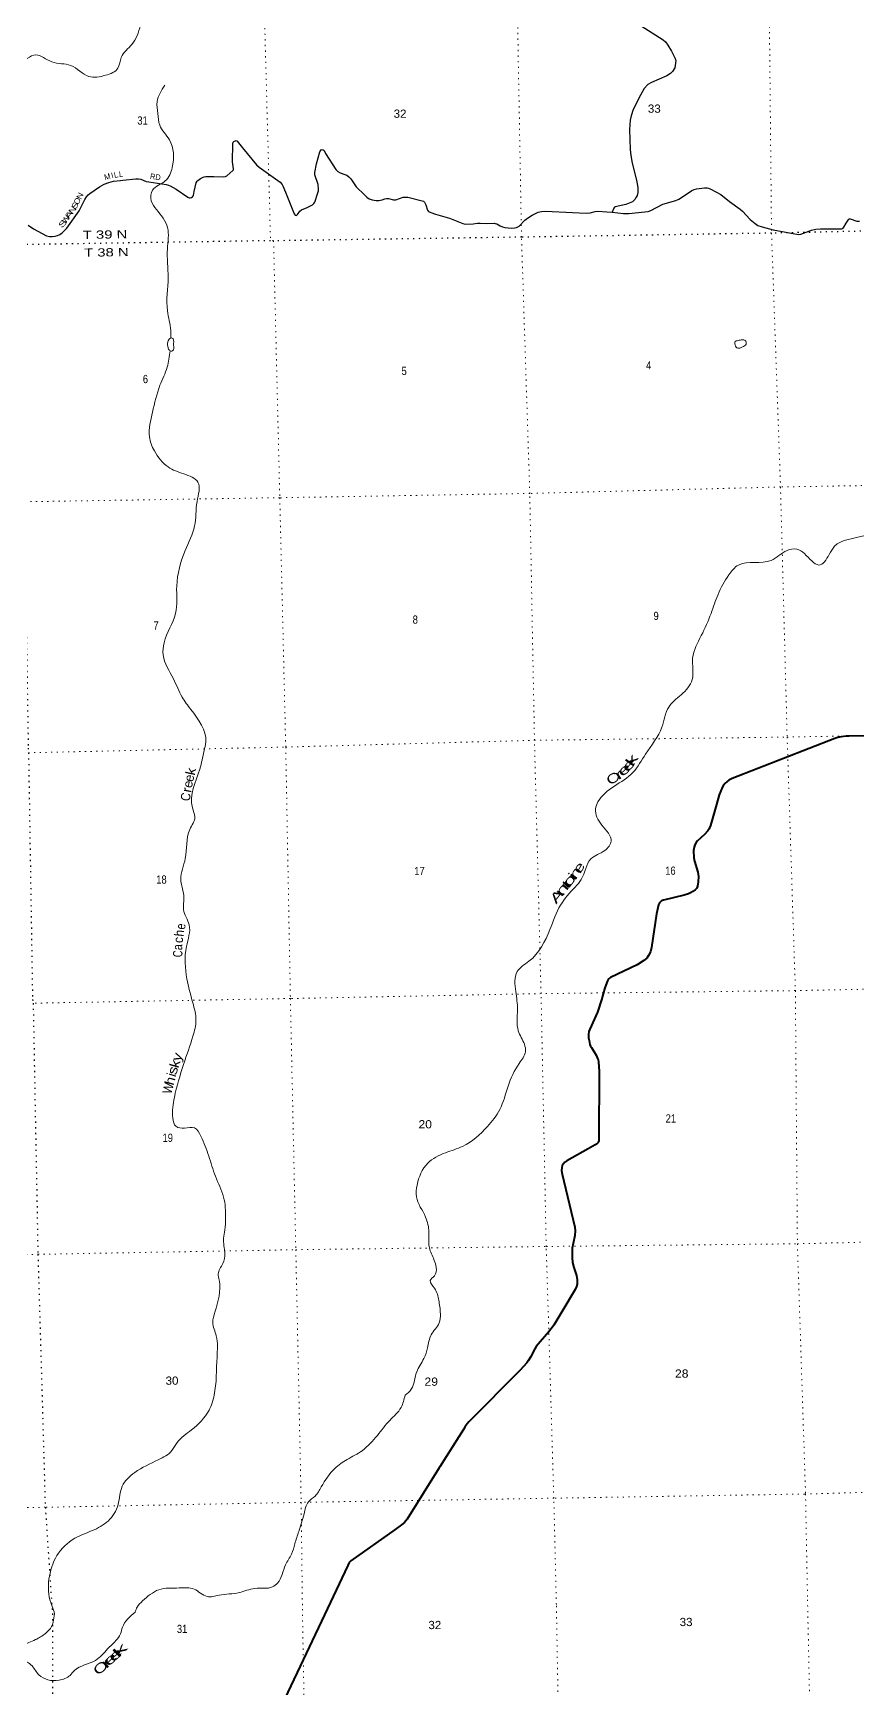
# Model space of a CAD drawing. Header units: feet. Extents: x 242557 to 489137, y 368785 to 557307.
# Drawn here: x 398559 to 416094, y 461478 to 496700 of the extents above; entities that cross this region are included whole.
import ezdxf
from ezdxf.enums import TextEntityAlignment as Align

# ---------------------------------------------------------------- set-up
doc = ezdxf.new("R2010")
doc.units = ezdxf.units.FT
doc.header["$LTSCALE"] = 80
doc.linetypes.add('DOTTED', pattern=[1.5, 0.3, -1.2])
for name, color, linetype, lineweight in [('26', 7, 'Continuous', 40), ('29', 7, 'Continuous', 25), ('30', 7, 'Continuous', 35), ('39', 7, 'Continuous', 13), ('41', 7, 'Continuous', 13), ('6', 7, 'DOTTED', 25), ('7', 7, 'DOTTED', 13)]:
    doc.layers.add(name, color=color, linetype=linetype, lineweight=lineweight)

msp = doc.modelspace()

# ---------------------------------------------------------------- linework, layer by layer
at = {"layer": '26'}
for points in [[(421932.07, 481867.15), (415906.16, 481747.19), (415847.95, 481744.87), (415739.13, 481731.71), (415671.01, 481716.69), (415602.29, 481696.03), (413423.76, 480846.11), (413348.85, 480804.91), (413311.83, 480778.76), (413268.29, 480739.55), (413244.33, 480713.4), (413218.21, 480667.65), (413144.81, 480499.61), (413085.13, 480292.99)], [(413085.13, 480292.99), (412960.19, 479840.83), (412942.11, 479797.84), (412931.89, 479771.11), (412903.58, 479731.9), (412834.63, 479653.21), (412682.68, 479516.25), (412655.36, 479481.35), (412631.41, 479435.59), (412611.81, 479381.13), (412602.04, 479311.19), (412606.38, 479155.64), (412622.53, 479082.82), (412691.49, 478848.84), (412704.36, 478761.29), (412697.61, 478644.6), (412688.03, 478553.22), (412670.61, 478511.83), (412635.77, 478476.97), (412585.69, 478442.11), (412532.54, 478408.41), (412492.07, 478392), (412397.84, 478360.61), (411963.11, 478253.34), (411919.42, 478239.49), (411895.47, 478222.06), (411875.87, 478198.09), (411853.12, 478157.23), (411814.74, 477962.69), (411709.03, 477247.67), (411685.36, 477157.76), (411646.2, 477077.17), (411604.8, 477022.68), (411546.4, 476971.05), (411400, 476882.69), (410831.75, 476612.34), (410791.56, 476579.32), (410767.6, 476537.92), (410712.92, 476392.76), (410642.91, 476135.21), (410560.85, 475871.49), (410397.04, 475511.92), (410376.77, 475460.55), (410370.24, 475408.27), (410370.24, 475327.65), (410379.29, 475273.07), (410398.54, 475186.04), (410411.61, 475151.18), (410429.26, 475121.84), (410527.79, 474956.91), (410561.85, 474889.74), (410570.56, 474861.41), (410579.65, 474817.83), (410593.83, 474613.68), (410588.25, 473179.52), (410583.63, 473124.99), (410572.74, 473103.21), (410555.32, 473083.6), (410510.87, 473051.36), (410358.38, 472966.99), (409904.3, 472713.22), (409860.86, 472685.17), (409825.92, 472641.33), (409810.68, 472610.82), (409797.5, 472567.25), (409795.43, 472506.25), (409806.99, 472427.78), (410076.74, 471299.64), (410086.11, 471219.72), (410076.49, 471125.68), (410037.89, 470953.39), (410022.97, 470851.52), (410018.62, 470762.2), (410018.72, 470655.87), (410028.42, 470549.78), (410055.18, 470443.83), (410111.42, 470270.41), (410126.4, 470177.22), (410123.34, 470090.5), (410112.25, 470041.05), (410082.15, 469974.81), (409799.12, 469497.92)], [(409799.12, 469497.92), (409631.86, 469216.09), (409597.31, 469161.95), (409518.34, 469069.38), (409257.64, 468763.25), (409223.33, 468714.63), (409134.38, 468533.77), (409086.72, 468459.32), (409054.87, 468415.7), (408917.25, 468258.65), (407819.5, 467160.82), (407784.82, 467119.27), (407747.65, 467058.42), (407708.48, 466993.02), (407612.67, 466836.15), (407205.88, 466200.78)], [(407205.88, 466200.78), (407195.15, 466177.18), (406510.15, 465086.53), (406452.65, 465020.8), (406390.29, 464968.08), (406254.11, 464867.68), (405312.6, 464199.37), (405295.94, 464183.64), (405280.15, 464163.48), (405253.02, 464105.76), (405183.79, 463969.58), (404818.62, 463185.26)], [(404818.62, 463185.26), (403458.33, 460314.48), (403367.74, 460156.9), (403316.71, 460083.27), (403271.99, 460023.61), (397880.5, 453318.91), (397819.63, 453247.74), (397746.54, 453176.15), (395987.24, 451923.6)]]:
    msp.add_lwpolyline(points, dxfattribs=at)
at = {"layer": '29'}
for points in [[(411484.43, 496855.33), (411955.54, 496557.47), (412003.01, 496515.68), (412055.08, 496444.63), (412132.4, 496312.97), (412201.82, 496174.64), (412220.75, 496115.42), (412218.42, 496062.17), (412201.82, 495961.48), (412155.3, 495886.56), (412107.15, 495843.07), (412036.01, 495788.47), (411704.79, 495651.23), (411625.35, 495604.19), (411553.31, 495523.33), (411472.3, 495377.76), (411316.63, 495078.08), (411275.04, 494941.8), (411250.36, 494845.99), (411240.6, 494649.54), (411251.3, 494226.87), (411264.56, 494099.95), (411297.69, 493936.62), (411390.03, 493574.67), (411416.03, 493415.5), (411413.67, 493307.74), (411399.47, 493248.54), (411382.9, 493211.82), (411349.76, 493159.72), (411332.28, 493138.14), (411304.8, 493113.54), (411269.29, 493093.41), (411160.08, 493056.95), (410936.69, 493006.85), (410921.38, 492999.86), (410906.97, 492977.78), (410870.4, 492887.82)], [(400469.56, 493572.72), (400741.83, 493601.43), (400797.77, 493601.69), (400845.97, 493589.58), (400962.69, 493545.1), (401016.38, 493532.74), (401384.52, 493480.75), (401437.67, 493466.43), (401475.54, 493452.22), (401598.81, 493382.9), (401849.03, 493209.04), (401877.89, 493197.62), (401899.19, 493195.25), (401925.23, 493199.99), (401945.94, 493215.5), (401965.47, 493242.62), (401985.96, 493333.87), (402024.7, 493514.95), (402045.94, 493552.87), (402060.14, 493567.08), (402115.87, 493604.24), (402171.38, 493638.13), (402192.68, 493645.24), (402228.11, 493651.56), (402399.99, 493649.78), (402613.97, 493640.5), (402648.66, 493649.91), (402675.51, 493666.55), (402805.68, 493775.5), (402817.52, 493794.45), (402821.26, 493810.04), (402799.92, 493963.31), (402802.14, 494347.86), (402810.42, 494378.25), (402826.99, 494397.19), (402875.61, 494412.42), (402890.89, 494411.4), (402900.36, 494401.93), (403012.22, 494257.99), (403306.71, 493897.03), (403361.89, 493848.91), (403809.21, 493529.18), (403850.99, 493481.61), (403870.75, 493453.4), (403923.05, 493319.49), (404108.48, 492854.63), (404133.46, 492824.6), (404161.72, 492821.56), (404183.17, 492838.81), (404232.64, 492912.37), (404266, 492940.64), (404386.7, 492991.09), (404495.58, 493049.59), (404526.35, 493078.01), (404546.15, 493102.32), (404612.85, 493300.28), (404625.76, 493348), (404628.13, 493378.79), (404617.32, 493476.45), (404550.32, 493687.26), (404547.65, 493735.23), (404583.94, 493920.82), (404655.53, 494175.56), (404682.56, 494216.01), (404706.23, 494225.48), (404727.4, 494219.85), (404744.09, 494201.8), (404777.64, 494136.11), (404994.81, 493799.54), (405037.58, 493756.55), (405085.3, 493724.9), (405189.06, 493691.42), (405225.8, 493675.79), (405269.53, 493641.69), (405310.31, 493596.95), (405428.1, 493428.53), (405459.99, 493396.3), (405570.77, 493296.63)], [(398453.12, 492613.82), (398569.48, 492536.28), (398846.01, 492388.83), (398906.42, 492372.68), (398966.72, 492369.88), (399030.62, 492376.98), (399077.89, 492391.12), (399125.29, 492414.88), (399179.73, 492452.77), (399274.69, 492553.88), (399540.18, 492916.67), (399660.19, 493162.09), (399695.73, 493218.03), (399728.55, 493258.41), (399761.96, 493287.62), (399972.33, 493433.36), (400069.65, 493486.56), (400166.63, 493521.18), (400270.83, 493548.14), (400414.34, 493567.84), (400469.56, 493572.72)], [(405570.77, 493296.63), (405655.32, 493210.64), (405705.1, 493175.77), (405768.92, 493153.8), (405849.4, 493141.96), (405912, 493142.49), (405981.94, 493153.8), (406038.74, 493172.75), (406071.88, 493179.85), (406116.85, 493179.85), (406219.01, 493156.22), (406268.32, 493156.17), (406426.9, 493209.46), (406486.73, 493213.49), (406526.31, 493209.46), (406830, 493135.04), (406855.29, 493124.2), (406876.59, 493102.88), (406908.66, 493045.94), (406945.23, 492934.73), (406966.08, 492907.75), (407013.87, 492882.62), (407114.88, 492848.73), (407411.8, 492763.05), (407695.51, 492646.97), (407745.93, 492637.83), (407915.63, 492644.09), (408007.93, 492658.82), (408062.89, 492659.91), (408192.54, 492646.95), (408366.24, 492655.34), (408381.89, 492652.89), (408417.39, 492641.05), (408490.74, 492597.73), (408538.1, 492579.47), (408587.8, 492567.63), (408656.44, 492555.79), (408724.16, 492552.97), (408803.18, 492555.79), (408837.11, 492565.91), (408867.08, 492577.1), (408893.12, 492596.05), (409015.94, 492718.1), (409070.63, 492766.57), (409167.67, 492830.52), (409239.35, 492865.33), (409300.21, 492889.73), (409368.85, 492906.31), (409452.71, 492911.13), (410029.43, 492885.05), (410320.9, 492868.04), (410403.14, 492875.52), (410512.01, 492908.68), (410568.61, 492914.69), (410754.93, 492899.11), (410870.4, 492887.82)], [(410870.4, 492887.82), (411113.54, 492861.52), (411224.42, 492866.05), (411567.61, 492896.83), (411633.88, 492906.31), (411692.44, 492926.56), (411950.45, 493062.51), (412221.87, 493136.06), (412284.75, 493165.64), (412383.72, 493229.14), (412564.04, 493355.11), (412613.23, 493374.5), (412663.44, 493385.9), (412833.85, 493407.22), (412893.02, 493407.22), (412917.93, 493402.35), (412968.76, 493383.53), (413177.51, 493265.15), (413368.5, 493120.16), (413594.22, 492957.83), (413640.94, 492913.42), (413805.06, 492732.4), (413908.38, 492646.98), (413969.92, 492609.08), (414058.94, 492576.85), (414296.73, 492516), (414829.08, 492418.43), (414878.87, 492423.28), (415109.58, 492509.98), (415198.3, 492532.11), (415303.11, 492537.07), (415755.95, 492538.26), (415780.53, 492549.87), (415794.73, 492568.82), (415844.55, 492653.79), (415901.24, 492741.71), (415913.07, 492746.45), (415927.51, 492748.95), (416074.04, 492702.02), (416126.08, 492696.71)]]:
    msp.add_lwpolyline(points, dxfattribs=at)
at = {"layer": '39'}
for points in [[(410809.39, 508713.45), (410246.79, 508224.44), (409627.84, 507922.63), (409304.37, 507612.49), (409102.86, 507171.12), (408927.01, 506458.9), (408747.52, 505827.62), (408115.9, 505148.92), (407798.3, 504747.77), (407616.36, 504339.18), (407534.63, 503875.87), (407559.11, 503058.27), (407460.15, 502546.03), (407403.78, 502028.55), (407312.02, 501560.99), (407030.29, 501085.63), (406702.2, 500803.75), (406136.81, 500353.16), (405873.03, 499890.3), (405551.59, 499478.95), (405161.67, 499254.57), (404445.93, 498837.45), (404195.57, 498613.81), (403762.25, 498536.39), (403383.49, 498360.83), (402803.8, 498321.02), (402329.7, 497957.28), (401994.47, 497628.68), (401633.26, 497485.87), (401100.75, 497412.57), (400842.6, 496870.85), (400658.68, 496460.2), (400431.61, 496184.36), (400361.38, 495954.15), (400097.42, 495803.14), (399745.95, 495779.99), (399359.04, 496011.28), (398957.01, 496088.39), (398616.25, 496237.57), (398225.44, 496057.72), (397987.63, 496014.55), (397965.49, 495706.31), (397891.42, 495062.94), (397443.5, 493897.83), (397312, 493192.57), (397181.52, 492742.32), (397069.87, 492568.06), (396928.68, 492437.78), (396550.7, 492626.73), (396302.73, 492787.87), (396032.78, 492733.93), (395709.25, 492729.56), (395411.83, 492835.06), (395314.5, 492847.31), (395255.22, 492849.3)], [(401357.77, 495589.11), (401196.77, 495245.73), (401208.03, 494986.76), (401249.37, 494740.53), (401455.78, 494432.77), (401516.15, 493842.67), (401368.21, 493554.23), (401099.04, 493360.59), (401071.27, 493131.22), (401182.16, 492947.11), (401416.36, 492564.98), (401413.31, 492111.32), (401429.57, 491502.13), (401413.44, 490793.08), (401484.6, 490371.27), (401483.72, 490213.3)], [(423082.05, 492674.35), (423158.96, 492798.42), (423080.31, 492887.98), (422581.63, 493145.42), (422315.31, 493111.81), (422040.28, 492907.92), (421831.14, 492948.34), (421605.04, 493128.14), (421335.41, 493159.26), (420923.99, 492898), (420850.54, 492525.98), (420680.52, 492229), (420276.1, 491921.31), (419864.95, 491645.89), (419477.43, 491403.33), (419216.91, 491181.51), (419292.99, 490816.5), (419263.38, 490477.74), (419128.83, 490025.54), (419181.45, 489822.06), (419284.67, 489516.31), (418977.82, 489082.97), (418573.45, 488672.01), (417943.91, 488293.05), (417680.2, 488028.64), (417388.17, 487461.95), (417052.37, 487060.44), (416742.09, 486596.67), (416504.23, 486152.55), (416248.12, 486013.84), (415597.39, 485784.3), (415481.63, 485605.84), (415263.57, 485384.86), (415116.21, 485471.04), (414795.61, 485723.9), (414587.85, 485695.49), (414250.3, 485482.27), (413554.48, 485383.47), (413348.34, 485172.85), (413122.01, 484759.33), (412972.34, 484355.43), (412765.37, 483883.57), (412580.81, 483404.06), (412571.79, 482946.24), (412335.54, 482623.65), (412071.75, 482363.29), (411928.55, 481939.26), (411580.06, 481363.36), (411312.8, 480973.33), (410568.89, 480347.09), (410517.27, 480198.24), (410653.68, 479850.62), (410846.55, 479512.22), (410717, 479315.26), (410419.2, 479137.25), (410213.65, 478695.79), (410083.37, 478535.27), (409771.51, 478150.44), (409547.28, 477631.66), (409101.68, 476956.64), (408847.22, 476734.94), (408821.29, 476313.24), (408857.39, 475925.16), (408874.44, 475477.98), (409003.57, 475190.96), (409027, 475031.45), (408892.4, 474783.77), (408659.35, 474301.27), (408479.24, 473801.6), (408217.52, 473438), (407689.93, 473018.53), (407326.54, 472883.77), (406948.71, 472661.66), (406721.41, 472195.47), (406708.2, 471946.14), (406902.93, 471514.62), (406974.08, 471194.06), (406978.15, 470890.4), (407068.18, 470637.03), (407089.79, 470264.87), (407002.86, 470161.9), (407091.06, 469999.62), (407183.16, 469744.27), (407217.22, 469457.4), (407190.79, 469262.48), (407023.88, 469012.14), (406944.53, 468733.15), (406866.18, 468504.8), (406714.07, 468222.35), (406600.11, 467853.58), (406467.16, 467725.41)], [(401470.21, 489940.74), (401409.15, 489594.21), (401255.08, 489208.45), (401096.68, 488634.28), (401030.24, 488114.58), (401137.46, 487810.93), (401429.47, 487470.43), (401760.09, 487323.07), (402062.93, 487148.84), (402044.93, 486735.39), (401992.64, 486215.96), (401792.75, 485693.62), (401611.73, 484936.76), (401589, 484355.14), (401342.62, 483730.64), (401323.51, 483473.09), (401542.06, 482963.07), (401727.82, 482575.92), (401913.15, 482310.27), (402232.33, 481624.04), (402193.72, 481430.91), (402102.4, 481042.33), (401944.91, 480221.13), (401997.33, 480027.77), (401889.43, 479760.37), (401794.6, 479142.91), (401698.39, 478695.51), (401764.86, 478306.01), (401755.69, 478056.76), (401877.51, 477731.12), (401817.98, 477270.28), (401829.75, 476582.03), (401953.2, 476074.18), (402021.4, 475698.88), (401957.29, 475365.52), (401757, 474762.17), (401562.75, 474059.72), (401529.14, 473617.61), (401595.3, 473444.78), (401780.1, 473407.93), (401988.39, 473410.02), (402125.36, 473236.56), (402293.65, 472812.62), (402433.71, 472384.07), (402608.5, 471937.99), (402651.84, 471491.33), (402634.63, 471239.89), (402605.77, 471065.17), (402634.46, 470743.77), (402590.32, 470524.2), (402493.61, 470303.6), (402512.3, 470178.42), (402422.94, 469490.19), (402378.68, 469276.69), (402453.3, 468984.55), (402468.37, 468535.31), (402407.77, 467724.12), (402300.84, 467408.14), (401926.99, 466987.66), (401620.94, 466716.34), (401509.03, 466548.08), (401219.72, 466349.99), (400719.45, 466080.9), (400454.29, 465788.11), (400365.03, 465397.56), (400151.55, 465049.09), (399813.84, 464843.97), (399446.97, 464680.79), (399063.98, 464312.78), (398896.08, 463809.29), (398932.26, 463315.92), (398964.25, 463233.53), (399014.02, 463075.11)], [(401483.72, 490213.3), (401451.86, 490188.37), (401427.12, 490009.69), (401460.69, 489949.6), (401525.59, 489940.76), (401545.31, 490066.7), (401534.67, 490194.06), (401518.13, 490211.96), (401483.72, 490213.3)], [(413573.93, 490164.79), (413650.52, 490178.45), (413709.76, 490149.25), (413717.2, 490080.55), (413641.47, 490024.37), (413538.84, 489998.05), (413484.9, 490065.83), (413485.42, 490140.76), (413529.61, 490155.81), (413573.93, 490164.79)], [(406467.16, 467725.41), (406381.41, 467462.49), (406142.12, 467190.46), (405877.53, 466869.34), (405554.34, 466545.03), (405238.5, 466358.57), (404971.35, 466164.96), (404685.9, 465774.58), (404552.31, 465577.54), (404413.17, 465455.31), (404319.17, 465200.34), (404207.31, 464827.56), (404123.62, 464562.66), (404053.12, 464346.62), (403924.26, 464115.25), (403756.11, 463725.16), (403650.46, 463648.14), (403270.88, 463614.32), (402938.9, 463526.75), (402511.21, 463471.72), (402256.94, 463442.4), (401980.71, 463600.96), (401662.68, 463625.04), (401230.61, 463586.13), (400885.46, 463348.46), (400770.39, 463217.7), (400728.53, 463108.1)], [(400730.76, 463110.73), (400457.95, 462788.51), (400416.01, 462646.89), (400317.5, 462505.08), (400142.33, 462326.61), (399886.56, 462085.21), (399436.74, 461867.38), (399344.14, 461766.01), (399110.12, 461662.11), (398871.66, 461671.38), (398681.36, 461775.8), (398535.21, 461967.28), (398302.32, 462118.04), (398225.44, 462146.06), (398108.55, 462058.75), (397953.1, 462021.82), (397583.65, 461931.6), (397204.29, 461786.77), (397028.48, 461790.2), (396775.64, 461868.13), (396474.78, 461808.46), (396205.8, 461878.25), (396026.29, 461786.67), (395911.03, 461812.54), (395808.25, 461929.62)], [(398215.02, 462146.28), (398347.84, 462391.03), (398608.03, 462525.34), (398821.74, 462657.45), (398952.57, 462803.43), (398982.55, 462898.52), (399014.02, 463075.11)]]:
    msp.add_spline(points, degree=3, dxfattribs=at)
at = {"layer": '6'}
for points in [[(398024.61, 509104.63), (398020.83, 508284.44), (398035.03, 508181.45), (398140.98, 502920.97), (398133.92, 502843.58), (398220.04, 497537.86), (398306.93, 492193.68), (398362.97, 486875.22), (398367.87, 486731.54), (398454.71, 481490.63), (398460.74, 481391.53), (398545.76, 476140.46), (398559.44, 476063.78), (398660.44, 470721.9), (398816.84, 465340.62), (398967.73, 463079.02)], [(422695.23, 492617.78), (419636.27, 492560.7), (414258.41, 492444.25), (408942.63, 492359.41), (403671.2, 492281.51), (403606.42, 492284.28), (398306.81, 492199.75), (395267.84, 492150.25)], [(398967.73, 463079.02), (398972.67, 459939.73), (398999.51, 454567.98), (399098.62, 449327.86), (399264.71, 444005.11), (399356.18, 438639.65), (399512.2, 433306.76), (399642.05, 427943.47)]]:
    msp.add_lwpolyline(points, dxfattribs=at)
at = {"layer": '7'}
for points in [[(409683.38, 463274.79), (409629.97, 465534.15), (409468.03, 470889), (409358.21, 476267.15), (409217.82, 481656.85), (409118.69, 486905.61), (408942.63, 492359.41), (408845.75, 497697.31), (408677.76, 503077.33), (408590.9, 508394.2), (408560.99, 509312.7)], [(413904.05, 509412.21), (413931.07, 508473.45), (414048.81, 503152.74), (414205.61, 497803.28), (414258.41, 492444.25), (414449.55, 487045.43), (414590.58, 481724.6), (414765.42, 476331.53), (414808.64, 470945.99), (414982.03, 465625.79), (415024.08, 463374.3)], [(403199.85, 509214.2), (403270.86, 508319.39), (403339.68, 502999.15), (403462.51, 497647.58), (403606.42, 492284.28)], [(403671.2, 492281.51), (403802.98, 486816.72), (403929.54, 481511.8), (404028.64, 476163.81), (404143.83, 470820.19), (404257.61, 465446.16), (404283.95, 463175.49)], [(425773.99, 487286.03), (425112.29, 487274.47), (419781.43, 487134.65), (414449.55, 487045.43), (409120.67, 486907.68), (403802.98, 486816.72), (398367.87, 486731.54)], [(398460.74, 481391.53), (403929.54, 481511.8), (409217.82, 481656.85), (414590.58, 481724.6), (419897.98, 481826.36), (425242.98, 481880.27), (425877.77, 481897.64)], [(425980.78, 476549.5), (425359.67, 476547.06), (420053.42, 476438.76), (414763.4, 476331.49), (409358.21, 476267.15), (404028.64, 476163.81), (398559.44, 476063.78)], [(395651.57, 470693.44), (398660.44, 470721.9), (404143.83, 470820.19), (409468.03, 470889), (414808.64, 470945.99), (420103.67, 471071.6), (425514.78, 471152.6), (426084.54, 471161.83)], [(426187.14, 465834.32), (425610.56, 465846.05), (420266.35, 465766.72), (414959.83, 465623.33), (409629.97, 465534.15), (404257.61, 465446.16), (398816.84, 465340.62), (395747.96, 465302.77)], [(404283.95, 463175.49), (404338.95, 460041.47), (404482.81, 454720.66), (404535.78, 449385.39), (404657.34, 444082.69), (404764.86, 438751.65), (404904.98, 433341.9), (405002.28, 428043.16)], [(410314.08, 428122.48), (410214.49, 433498.01), (410121.2, 438806.87), (410017.72, 444139.94), (409871.83, 449464.79), (409813.07, 454721.22), (409741.76, 460098.87), (409683.38, 463274.79)], [(415024.08, 463374.3), (415087.69, 460242.98), (415155.08, 454830.96), (415216, 449534.11), (415349.81, 444197.1), (415473.39, 438892.39), (415550.62, 433555.18), (415668.31, 428203.96)]]:
    msp.add_lwpolyline(points, dxfattribs=at)

# ---------------------------------------------------------------- texts
at = {"layer": '30'}
for s, rotation, width, p in [('M', 14.506, 0.9, (400150.49, 493588.86)), ('L', 5.05, 0.85, (400432.44, 493639.72)), ('RD', 351.962, 0.9, (401150.43, 493582.67)), ('O', 63.941, 1.1, (399550.63, 493102.14)), ('N', 63.941, 1.15, (399608.81, 493211.31)), ('W', 53.803, 1.15, (399300.74, 492705.24)), ('A', 53.803, 1.55, (399369.44, 492803.2)), ('N', 53.803, 1.4, (399442.84, 492901.76)), ('S', 63.941, 1.25, (399501.72, 493004.35)), ('S', 46.797, 1.75, (399229.71, 492607.69))]:
    msp.add_text(s, height=120, rotation=rotation, dxfattribs=dict(at, width=width)).set_placement(p, align=Align.CENTER)
for s, rotation, p in [('I', 14.506, (400255.8, 493616.55)), ('L', 9.816, (400331.02, 493627.03))]:
    msp.add_text(s, height=120, rotation=rotation, dxfattribs=at).set_placement(p, align=Align.CENTER)
at = {"layer": '41'}
for s, rotation, width, p in [('e', 41.976, 1.9, (411190.75, 480960.48)), ('e', 46.575, 2, (411294.66, 481069.34)), ('k', 54.765, 1.85, (411367.11, 481178.86)), ('k', 77.64, 1.15, (402008.26, 480973.07)), ('C', 32.873, 1.4, (410938.4, 480763.09)), ('r', 33.938, 1.8, (411068.62, 480849.1)), ('C', 80.238, 0.9, (401900.67, 480435.87)), ('r', 79.058, 1.1, (401923.42, 480581.69)), ('e', 58.281, 1.55, (410245.81, 478896.1)), ('t', 50.957, 1.75, (409970.19, 478530.36)), ('o', 50.937, 1.8, (410034.99, 478615.21)), ('i', 53.936, 1.5, (410108.36, 478705.24)), ('n', 54.546, 1.75, (410164.82, 478778.69)), ('A', 51.002, 1.7, (409772.46, 478277.76)), ('n', 50.957, 1.9, (409878.44, 478420.35)), ('h', 84.104, 0.95, (401764.76, 477544.64)), ('e', 83.749, 0.85, (401794.46, 477686.48)), ('a', 88.082, 0.85, (401728.92, 477252.16)), ('c', 86.008, 0.95, (401744.35, 477402.04)), ('C', 88.082, 0.75, (401732.6, 477111.18)), ('k', 73.821, 1.25, (401669.79, 474748.69)), ('y', 71.599, 1.25, (401712.43, 474890.56)), ('h', 75.263, 1.15, (401565.46, 474386.28)), ('s', 73.821, 1.3, (401622.95, 474608.07)), ('W', 75.263, 0.9, (401524.02, 474226.97)), ('r', 42.599, 2.15, (400175.95, 461956.99)), ('e', 42.599, 1.95, (400264.99, 462038.08)), ('e', 44.089, 2, (400373.02, 462135.16)), ('k', 45.042, 2.3, (400476.6, 462229.65)), ('C', 38.173, 1.55, (400046.68, 461843.99))]:
    msp.add_text(s, height=200, rotation=rotation, dxfattribs=dict(at, width=width)).set_placement(p, align=Align.CENTER)
for s, rotation, p in [('e', 77.058, (401945.76, 480701.67)), ('e', 79.058, (401973.93, 480834.08)), ('i', 73.821, (401596.74, 474512.51))]:
    msp.add_text(s, height=200, rotation=rotation, dxfattribs=at).set_placement(p, align=Align.CENTER)
at = {"layer": '6', "width": 1.35}
for s, p in [('T 39 N', (399614.95, 492320.63)), ('T 38 N', (399643.53, 491941.78))]:
    msp.add_text(s, height=175, rotation=0.914, dxfattribs=at).set_placement(p)
at = {"layer": '7'}
for s, width, p in [('31', 0.85, (400774.88, 494753.27)), ('32', 1.05, (406223.69, 494898.47)), ('33', 1.05, (411629.59, 495006.07)), ('5', 0.85, (406392.27, 489426.57)), ('4', 0.85, (411589.87, 489545.18)), ('6', 0.85, (400891.57, 489254.43)), ('8', 0.85, (406628.53, 484137.39)), ('9', 0.85, (411749.83, 484214.96)), ('7', 0.85, (401117.3, 484012.33)), ('18', 0.85, (401176.78, 478606.67)), ('17', 0.85, (406662.49, 478787.94)), ('16', 0.85, (411997.61, 478795.86)), ('20', 1.1, (406752.06, 473400.94)), ('21', 0.85, (412007.36, 473525.62)), ('19', 0.85, (401310.28, 473113.27)), ('30', 1.05, (401374.81, 467947.83)), ('29', 1.1, (406879.79, 467925.94)), ('28', 1.1, (412206.44, 468097.45)), ('31', 0.85, (401615.96, 462666.35)), ('32', 1.05, (406962.61, 462749.45)), ('33', 1.05, (412305.54, 462813.51))]:
    msp.add_text(s, height=175, dxfattribs=dict(at, width=width)).set_placement(p)

doc.saveas('drawing.dxf')
